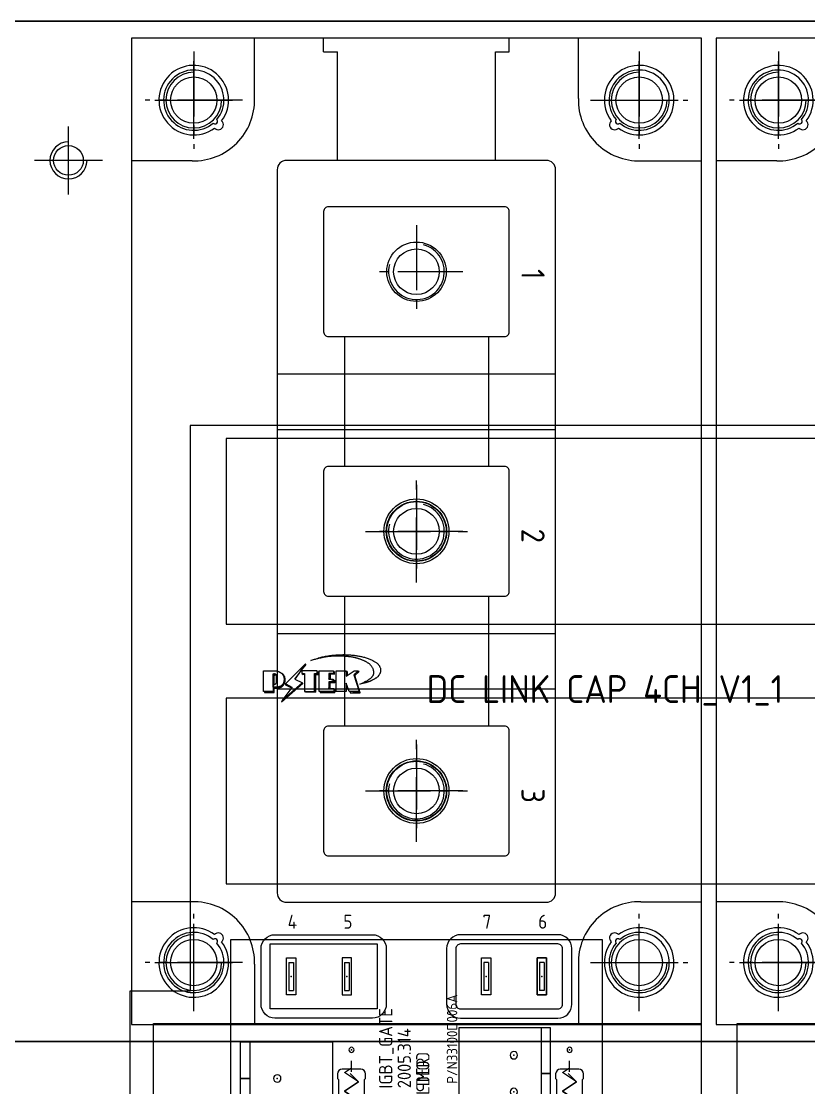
# Model space of a CAD drawing. Header units: millimetres. Extents: x 24815 to 36799, y -9299 to 5469.
# Drawn here: x 34539.5 to 34624.4, y 234.3 to 349.3 of the extents above; entities that cross this region are included whole.
import ezdxf

# ---------------------------------------------------------------- set-up
doc = ezdxf.new("R2010")
doc.units = ezdxf.units.MM
doc.linetypes.add('CENTER', pattern=[50.8, 31.75, -6.35, 6.35, -6.35])
doc.linetypes.add('CENTER1', pattern=[10, 7, -1, 1, -1])
for name, color, linetype in [('BOARD_OUTLINE', 7, 'Continuous'), ('CENTER', 1, 'CENTER'), ('DRILL', 1, 'Continuous'), ('OBS_DRILL', 1, 'Continuous'), ('OBS_SSBOT', 5, 'Continuous'), ('OBS_SSTOP', 4, 'Continuous'), ('SSBOT', 5, 'Continuous'), ('SSTOP', 4, 'Continuous'), ('THIN', 3, 'Continuous')]:
    doc.layers.add(name, color=color, linetype=linetype)
doc.layers.add('case', color=3, linetype='Continuous', lineweight=30)
doc.styles.get("Standard").update_dxf_attribs({"font": 'ISOCP.SHX', "bigfont": 'WHGTXT.SHX'})

# ---------------------------------------------------------------- blocks, each defined once
blk = doc.blocks.new('A$C5A2C6DAD')
at = {"color": 1}
for p, q in [((8, 8.5), (-205, 8.5)), ((8, -101.5), (-205, -101.5))]:
    blk.add_line(p, q, dxfattribs=at)
for p, q in [((-125, -4.19), (-125, 4.19)), ((-77, -4.19), (-77, 4.19)), ((-62, -4.19), (-62, 4.19)), ((-129.19, 0), (-120.81, 0)), ((-81.19, 0), (-72.81, 0)), ((-66.19, 0), (-57.81, 0)), ((-125, -97.19), (-125, -88.81)), ((-77, -97.19), (-77, -88.81)), ((-62, -97.19), (-62, -88.81)), ((-129.19, -93), (-120.81, -93)), ((-81.19, -93), (-72.81, -93)), ((-66.19, -93), (-57.81, -93))]:
    blk.add_line(p, q)
at = {"color": 3}
for centre, radius in [((-125, 0), 2.5), ((-77, 0), 2.5), ((-62, 0), 2.5), ((-138.5, -6.5), 1.6), ((-125, -93), 2.5), ((-77, -93), 2.5), ((-62, -93), 2.5)]:
    blk.add_circle(centre, radius, dxfattribs=at)
for centre, radius in [((-125, 0), 3), ((-77, 0), 3), ((-62, 0), 3), ((-138.5, -6.5), 2), ((-125, -93), 3), ((-77, -93), 3), ((-62, -93), 3)]:
    blk.add_arc(centre, radius, 90, 0)
at = {"layer": 'CENTER', "linetype": 'CENTER', "ltscale": 3}
for p, q in [((-138.5, -10.16), (-138.5, -2.84)), ((-134.84, -6.5), (-142.16, -6.5))]:
    blk.add_line(p, q, dxfattribs=at)
blk = doc.blocks.new('A$C43293707')
at = {"linetype": 'CENTER1'}
for p, q in [((0, -5.5), (0, 5.5)), ((-5.5, 0), (5.5, 0))]:
    blk.add_line(p, q, dxfattribs=at)
at = {"color": 1}
blk.add_lwpolyline([(-20.5, -10), (209.5, -10), (209.5, 10), (-20.5, 10)], close=True, dxfattribs=at)
blk.add_circle((0, 0), 3.5, dxfattribs=at)
blk = doc.blocks.new('A$C2C020FFB')
for p in [(0, 0), (6, 0), (21, 0), (27, 0), (6.5, -7.92), (30, -7.92), (24, -8.5), (-1.5, -11), (24, -12.46), (-1.5, -14.81), (24, -16.42), (6.5, -18.08), (30, -18.08), (-4.62, -22), (10.62, -22), (16.4, -22), (31.64, -22)]:
    blk.add_point(p)
at = {"layer": 'BOARD_OUTLINE'}
for p, q in [((-6.5, -24), (-6.5, 4)), ((-6.5, 4), (33.5, 4)), ((33.5, 4), (33.5, -24)), ((-0.5, 2), (0.5, 2)), ((-0.5, -2), (-0.5, 2)), ((0.5, 2), (0.5, -2)), ((5.5, 2), (5.5, -2)), ((6.5, 2), (5.5, 2)), ((6.5, -2), (6.5, 2)), ((20.5, 2), (21.5, 2)), ((20.5, -2), (20.5, 2)), ((21.5, 2), (21.5, -2)), ((26.5, 2), (26.5, -2)), ((27.5, 2), (26.5, 2)), ((27.5, -2), (27.5, 2)), ((0.5, -2), (-0.5, -2)), ((5.5, -2), (6.5, -2)), ((21.5, -2), (20.5, -2)), ((26.5, -2), (27.5, -2)), ((0, -24), (-6.5, -24)), ((33.5, -24), (0, -24))]:
    blk.add_line(p, q, dxfattribs=at)
at = {"layer": 'DRILL'}
for centre, radius, start, end in [((6.5, -7.92), 0.275, 90, 270), ((6.5, -7.92), 0.275, 270, 90), ((30, -7.92), 0.275, 90, 270), ((30, -7.92), 0.275, 270, 90), ((24, -8.5), 0.4, 90, 270), ((24, -8.5), 0.4, 270, 90), ((-1.5, -11), 0.4, 90, 270), ((-1.5, -11), 0.4, 270, 90), ((24, -12.46), 0.4, 90, 270), ((24, -12.46), 0.4, 270, 90), ((-1.5, -14.81), 0.4, 90, 270), ((-1.5, -14.81), 0.4, 270, 90), ((24, -16.42), 0.4, 90, 270), ((24, -16.42), 0.4, 270, 90), ((6.5, -18.08), 0.275, 90, 270), ((6.5, -18.08), 0.275, 270, 90), ((30, -18.08), 0.275, 90, 270), ((30, -18.08), 0.275, 270, 90), ((-4.62, -22), 0.325, 0, 180), ((10.62, -22), 0.325, 0, 180), ((16.4, -22), 0.325, 0, 180), ((31.64, -22), 0.325, 0, 180), ((-4.62, -22), 0.325, 180, 0), ((10.62, -22), 0.325, 180, 0), ((16.4, -22), 0.325, 180, 0), ((31.64, -22), 0.325, 180, 0)]:
    blk.add_arc(centre, radius, start, end, dxfattribs=at)
at = {"layer": 'OBS_DRILL'}
for p, q in [((-0.5, 2), (0.5, 2)), ((-0.5, -2), (-0.5, 2)), ((0.5, 2), (0.5, -2)), ((5.5, 2), (5.5, -2)), ((6.5, 2), (5.5, 2)), ((6.5, -2), (6.5, 2)), ((20.5, 2), (21.5, 2)), ((20.5, -2), (20.5, 2)), ((21.5, 2), (21.5, -2)), ((26.5, 2), (27.5, 2)), ((26.5, -2), (26.5, 2)), ((27.5, 2), (27.5, -2)), ((0.5, -2), (-0.5, -2)), ((5.5, -2), (6.5, -2)), ((21.5, -2), (20.5, -2)), ((27.5, -2), (26.5, -2))]:
    blk.add_line(p, q, dxfattribs=at)
at = {"layer": 'OBS_SSBOT'}
for p, q in [((27.96, -5.53), (18.05, -5.53)), ((18.05, -5.53), (18.05, -19.4)), ((26.97, -19.4), (26.97, -5.53)), ((27.96, -19.4), (27.96, -5.53)), ((-5.46, -18.92), (-5.46, -7.04)), ((-5.46, -7.04), (4.44, -7.04)), ((-4.47, -7.04), (-4.47, -18.92)), ((4.44, -7.04), (4.44, -18.92)), ((6.5, -9.85), (6.5, -9.09)), ((30, -9.85), (30, -9.09)), ((7.5, -10), (5.5, -10)), ((5.74, -10.36), (6.5, -9.85)), ((31, -10), (29, -10)), ((29.24, -10.36), (30, -9.85)), ((-5.46, -11), (-4.47, -11)), ((5, -10.5), (5, -11)), ((5, -11), (5.1, -11.1)), ((5.1, -11.1), (5.1, -14.8)), ((7.26, -11.37), (5.74, -10.36)), ((5.74, -12.39), (7.26, -11.37)), ((7.9, -11.1), (8, -11)), ((7.9, -14.9), (7.9, -11.1)), ((8, -11), (8, -10.5)), ((27.96, -10.48), (26.97, -10.48)), ((28.5, -10.5), (28.5, -11)), ((28.5, -11), (28.6, -11.1)), ((28.6, -11.1), (28.6, -14.8)), ((30.76, -11.37), (29.24, -10.36)), ((29.24, -12.39), (30.76, -11.37)), ((31.4, -11.1), (31.5, -11)), ((31.4, -14.9), (31.4, -11.1)), ((31.5, -11), (31.5, -10.5)), ((7.26, -13.41), (5.74, -12.39)), ((30.76, -13.41), (29.24, -12.39)), ((5.74, -14.42), (7.26, -13.41)), ((29.24, -14.42), (30.76, -13.41)), ((5.1, -14.9), (5, -15)), ((5.1, -14.8), (5.1, -14.9)), ((7.26, -15.44), (5.74, -14.42)), ((8, -15), (7.9, -14.9)), ((27.96, -14.44), (26.97, -14.44)), ((28.6, -14.9), (28.5, -15)), ((28.6, -14.8), (28.6, -14.9)), ((30.76, -15.44), (29.24, -14.42)), ((31.5, -15), (31.4, -14.9)), ((-5.46, -14.96), (-4.47, -14.96)), ((5, -15), (5, -15.5)), ((5.5, -16), (7.5, -16)), ((6.5, -15.95), (7.26, -15.44)), ((6.5, -16.71), (6.5, -15.95)), ((8, -15.5), (8, -15)), ((28.5, -15), (28.5, -15.5)), ((29, -16), (31, -16)), ((30, -15.95), (30.76, -15.44)), ((30, -16.71), (30, -15.95)), ((31.5, -15.5), (31.5, -15)), ((4.44, -18.92), (-5.46, -18.92)), ((18.05, -19.4), (27.96, -19.4)), ((-1.5, -23.5), (-1.5, -20.5)), ((-0.9, -19.9), (0.5, -19.9)), ((0.5, -19.9), (0.8, -20.2)), ((0.8, -20.2), (5.2, -20.2)), ((5.2, -20.2), (5.5, -19.9)), ((5.5, -19.9), (6.9, -19.9)), ((7.5, -20.5), (7.5, -23.5)), ((19.52, -23.5), (19.52, -20.5)), ((20.12, -19.9), (21.52, -19.9)), ((21.52, -19.9), (21.82, -20.2)), ((21.82, -20.2), (26.21, -20.2)), ((26.21, -20.2), (26.51, -19.9)), ((26.51, -19.9), (27.91, -19.9)), ((28.51, -20.5), (28.51, -23.5)), ((1.48, -21.24), (0.46, -22.76)), ((2.49, -22.76), (1.48, -21.24)), ((3.51, -21.24), (2.49, -22.76)), ((4.52, -22.76), (3.51, -21.24)), ((5.54, -21.24), (4.52, -22.76)), ((6.05, -22), (5.54, -21.24)), ((22.49, -21.24), (21.48, -22.76)), ((23.51, -22.76), (22.49, -21.24)), ((24.52, -21.24), (23.51, -22.76)), ((25.54, -22.76), (24.52, -21.24)), ((26.56, -21.24), (25.54, -22.76)), ((27.06, -22), (26.56, -21.24)), ((-0.05, -22), (-3.35, -22)), ((0.46, -22.76), (-0.05, -22)), ((9.35, -22), (6.05, -22)), ((20.97, -22), (17.67, -22)), ((21.48, -22.76), (20.97, -22)), ((30.37, -22), (27.06, -22)), ((0.5, -24.1), (-0.9, -24.1)), ((0.8, -23.8), (0.5, -24.1)), ((5.2, -23.8), (0.8, -23.8)), ((5.5, -24.1), (5.2, -23.8)), ((6.9, -24.1), (5.5, -24.1)), ((21.52, -24.1), (20.12, -24.1)), ((21.82, -23.8), (21.52, -24.1)), ((26.21, -23.8), (21.82, -23.8)), ((26.51, -24.1), (26.21, -23.8)), ((27.91, -24.1), (26.51, -24.1))]:
    blk.add_line(p, q, dxfattribs=at)
for centre, radius, start, end in [((5.5, -10.5), 0.5, 90, 180), ((7.5, -10.5), 0.5, 0, 90), ((29, -10.5), 0.5, 90, 180), ((31, -10.5), 0.5, 0, 90), ((5.5, -15.5), 0.5, 180, 270), ((7.5, -15.5), 0.5, 270, 0), ((29, -15.5), 0.5, 180, 270), ((31, -15.5), 0.5, 270, 0), ((-0.85, -20.55), 0.651, 94.3987, 175.6013), ((6.85, -20.55), 0.651, 4.3987, 85.6013), ((20.17, -20.55), 0.651, 94.3987, 175.6013), ((27.86, -20.55), 0.651, 4.3987, 85.6013), ((-0.8, -23.4), 0.706, 188.1301, 261.8699), ((6.85, -23.45), 0.651, 274.3987, 355.6013), ((20.22, -23.4), 0.706, 188.1301, 261.8699), ((27.86, -23.45), 0.651, 274.3987, 355.6013)]:
    blk.add_arc(centre, radius, start, end, dxfattribs=at)
at = {"layer": 'OBS_SSTOP'}
for p, q in [((27.96, -5.53), (18.05, -5.53)), ((18.05, -5.53), (18.05, -19.4)), ((26.97, -19.4), (26.97, -5.53)), ((27.96, -19.4), (27.96, -5.53)), ((-5.46, -18.92), (-5.46, -7.04)), ((-5.46, -7.04), (4.44, -7.04)), ((-4.47, -7.04), (-4.47, -18.92)), ((4.44, -7.04), (4.44, -18.92)), ((6.5, -10.3), (6.5, -9.5)), ((30, -10.3), (30, -9.5)), ((-4.47, -11), (-5.46, -11)), ((7.26, -11.37), (5.74, -12.39)), ((6.36, -10.48), (7.26, -11.37)), ((26.97, -10.48), (27.96, -10.48)), ((30.76, -11.37), (29.24, -12.39)), ((29.86, -10.48), (30.76, -11.37)), ((5.74, -12.39), (7.26, -13.41)), ((29.24, -12.39), (30.76, -13.41)), ((7.26, -13.41), (5.74, -14.42)), ((30.76, -13.41), (29.24, -14.42)), ((5.74, -14.42), (6.64, -15.32)), ((26.97, -14.44), (27.96, -14.44)), ((29.24, -14.42), (30.13, -15.32)), ((-4.47, -14.96), (-5.46, -14.96)), ((6.5, -16.5), (6.5, -15.7)), ((30, -16.5), (30, -15.7)), ((4.44, -18.92), (-5.46, -18.92)), ((18.05, -19.4), (27.96, -19.4)), ((0.46, -22.76), (1.48, -21.24)), ((1.48, -21.24), (2.49, -22.76)), ((2.49, -22.76), (3.51, -21.24)), ((3.51, -21.24), (4.52, -22.76)), ((4.52, -22.76), (5.54, -21.24)), ((5.54, -21.24), (6.05, -22)), ((21.48, -22.76), (22.49, -21.24)), ((22.49, -21.24), (23.51, -22.76)), ((23.51, -22.76), (24.52, -21.24)), ((24.52, -21.24), (25.54, -22.76)), ((25.54, -22.76), (26.56, -21.24)), ((26.56, -21.24), (27.06, -22)), ((-3.35, -22), (-0.05, -22)), ((-2.79, -22), (-2.5, -22)), ((-0.05, -22), (0.46, -22.76)), ((6.05, -22), (9.35, -22)), ((8.49, -22), (8.79, -22)), ((17.67, -22), (20.97, -22)), ((18.22, -22), (18.52, -22)), ((20.97, -22), (21.48, -22.76)), ((27.06, -22), (30.37, -22)), ((29.51, -22), (29.81, -22))]:
    blk.add_line(p, q, dxfattribs=at)
at = {"layer": 'SSBOT', "text_generation_flag": 2}
blk.add_text('COMP', height=1.429, rotation=90, dxfattribs=at).set_placement((14.9, -8.14))
at = {"layer": 'SSTOP'}
for s, height, p in [('P/N33100D006A', 1.1251, (17.9, -11.58)), ('IGBT_GATE', 1.429, (10.9, -12.08)), ('SUB 2005.314', 1.4287, (12.9, -16.08)), ('SOLDER', 1.429, (14.9, -14.89)), ('PSTEK', 1.429, (10.9, -19.57))]:
    blk.add_text(s, height=height, rotation=90, dxfattribs=at).set_placement(p)
blk = doc.blocks.new('A$C63E07C00')
for p, q in [((-93.15, 54.88), (-93.15, 61.4)), ((-13.25, 54.88), (-13.25, 61.4)), ((-99.88, 48.15), (-106.4, 48.15)), ((-6.52, 48.15), (0, 48.15)), ((-70.2, 15.7), (-70.2, 45.7)), ((-64.2, 15.7), (-64.2, 45.7)), ((-42.2, 15.7), (-42.2, 45.7)), ((-36.2, 15.7), (-36.2, 45.7)), ((-6.7, 44.45), (-3.7, 44.45)), ((-6.7, 44.45), (-6.7, 43.95)), ((-6.7, 43.95), (-3.7, 43.95)), ((-3.7, 44.45), (-3.7, 43.95)), ((-104.9, 40.7), (-106.4, 40.7)), ((-104.9, 39.2), (-104.9, 40.7)), ((-93.2, 39.2), (-104.9, 39.2)), ((-74.2, 38.45), (-60.2, 38.45)), ((-46.2, 38.45), (-32.2, 38.45)), ((-6.7, 38.45), (-3.7, 38.45)), ((-6.7, 38.45), (-6.7, 37.95)), ((-6.7, 37.95), (-3.7, 37.95)), ((-3.7, 38.45), (-3.7, 37.95)), ((-6.7, 23.45), (-3.7, 23.45)), ((-6.7, 22.95), (-6.7, 23.45)), ((-3.7, 22.95), (-3.7, 23.45)), ((-93.2, 22.2), (-104.9, 22.2)), ((-104.9, 20.7), (-104.9, 22.2)), ((-74.2, 22.95), (-60.2, 22.95)), ((-46.2, 22.95), (-32.2, 22.95)), ((-6.7, 22.95), (-3.7, 22.95)), ((-104.9, 20.7), (-106.4, 20.7)), ((-6.7, 17.45), (-3.7, 17.45)), ((-6.7, 16.95), (-6.7, 17.45)), ((-3.7, 16.95), (-3.7, 17.45)), ((-6.7, 16.95), (-3.7, 16.95)), ((-99.88, 13.25), (-106.4, 13.25)), ((-6.52, 13.25), (0, 13.25)), ((-93.15, 6.52), (-93.15, 0)), ((-13.25, 6.52), (-13.25, 0))]:
    blk.add_line(p, q)
at = {"color": 1, "linetype": 'CENTER1'}
for p, q in [((-99.7, 49.45), (-99.7, 59.95)), ((-6.7, 49.45), (-6.7, 59.95)), ((-104.95, 54.7), (-94.45, 54.7)), ((-1.45, 54.7), (-11.95, 54.7)), ((-81.2, 35.7), (-81.2, 25.7)), ((-53.2, 35.7), (-53.2, 25.7)), ((-25.2, 35.7), (-25.2, 25.7)), ((-86.2, 30.7), (-76.2, 30.7)), ((-58.2, 30.7), (-48.2, 30.7)), ((-30.2, 30.7), (-20.2, 30.7)), ((-99.7, 11.95), (-99.7, 1.45)), ((-6.7, 11.95), (-6.7, 1.45)), ((-104.95, 6.7), (-94.45, 6.7)), ((-1.45, 6.7), (-11.95, 6.7))]:
    blk.add_line(p, q, dxfattribs=at)
for points in [[(0, 61.4), (-106.4, 61.4), (-106.4, 0), (0, 0)], [(-1.7, 14.95), (-8.7, 14.95), (-8.7, 26.45), (-1.7, 26.45)]]:
    blk.add_lwpolyline(points, close=True)
for points in [[(-2.2, 47.45), (-8.2, 47.45, 0.414214), (-9.7, 45.95), (-9.7, 35.45, 0.414214), (-8.2, 33.95), (-2.2, 33.95, 0.414214), (-0.7, 35.45), (-0.7, 45.95, 0.414214)], [(-2.2, 46.45), (-8.2, 46.45, 0.414214), (-8.7, 45.95), (-8.7, 35.45, 0.414214), (-8.2, 34.95), (-2.2, 34.95, 0.414214), (-1.7, 35.45), (-1.7, 45.95, 0.414214)], [(-14.2, 45.7), (-92.2, 45.7, 0.414214), (-93.2, 44.7), (-93.2, 16.7, 0.414214), (-92.2, 15.7), (-14.2, 15.7, 0.414214), (-13.2, 16.7), (-13.2, 44.7, 0.414214)], [(-87.7, 20.7), (-74.7, 20.7, 0.414214), (-74.2, 21.2), (-74.2, 40.2, 0.414214), (-74.7, 40.7), (-87.7, 40.7, 0.414214), (-88.2, 40.2), (-88.2, 21.2, 0.414214)], [(-59.7, 20.7), (-46.7, 20.7, 0.414214), (-46.2, 21.2), (-46.2, 40.2, 0.414214), (-46.7, 40.7), (-59.7, 40.7, 0.414214), (-60.2, 40.2), (-60.2, 21.2, 0.414214)], [(-31.7, 20.7), (-18.7, 20.7, 0.414214), (-18.2, 21.2), (-18.2, 40.2, 0.414214), (-18.7, 40.7), (-31.7, 40.7, 0.414214), (-32.2, 40.2), (-32.2, 21.2, 0.414214)], [(-2.2, 13.95), (-8.2, 13.95, -0.414214), (-9.7, 15.45), (-9.7, 25.95, -0.414214), (-8.2, 27.45), (-2.2, 27.45, -0.414214), (-0.7, 25.95), (-0.7, 15.45, -0.414214)]]:
    blk.add_lwpolyline(points, format="xyb", close=True)
for centre, radius in [((-81.2, 30.7), 3.2), ((-53.2, 30.7), 3.2), ((-25.2, 30.7), 3.2), ((-81.2, 30.7), 2.46), ((-53.2, 30.7), 2.46), ((-25.2, 30.7), 2.46)]:
    blk.add_circle(centre, radius)
for centre, radius, start, end in [((-99.7, 54.7), 3.75, 323.3287, 306.6713), ((-99.7, 54.7), 3.25, 319.7427, 310.2573), ((-6.7, 54.7), 3.75, 233.3287, 216.6713), ((-6.7, 54.7), 3.25, 229.7427, 220.2573), ((-99.7, 54.7), 6.55, 268.4273, 1.5727), ((-6.7, 54.7), 6.55, 178.4273, 271.5727), ((-97.4, 52.4), 0.269, 222.6286, 47.3714), ((-97.05, 52.05), 0.545, 220.8357, 49.1643), ((-9.35, 52.05), 0.545, 130.8357, 319.1643), ((-9, 52.4), 0.269, 132.6286, 317.3714), ((-99.7, 6.7), 6.55, 358.4273, 91.5727), ((-6.7, 6.7), 6.55, 88.4273, 181.5727), ((-99.7, 6.7), 3.75, 53.3287, 36.6713), ((-6.7, 6.7), 3.75, 143.3287, 126.6713), ((-99.7, 6.7), 3.25, 49.7427, 40.2573), ((-97.4, 9), 0.269, 312.6286, 137.3714), ((-97.05, 9.35), 0.545, 310.8357, 139.1643), ((-6.7, 6.7), 3.25, 139.7427, 130.2573), ((-9.35, 9.35), 0.545, 40.8357, 229.1643), ((-9, 9), 0.269, 42.6286, 227.3714)]:
    blk.add_arc(centre, radius, start, end)
at = {"layer": 'THIN'}
for centre in [(-81.2, 30.7), (-53.2, 30.7), (-25.2, 30.7)]:
    blk.add_arc(centre, 3, 255, 165, dxfattribs=at)
at = {"color": 3, "char_height": 2.5, "width": 2.6884, "attachment_point": 1}
for s, insert in [('{\\C2;1}', (-81.49, 44.51)), ('{\\C2;2}', (-53.49, 44.51)), ('{\\C2;3}', (-25.49, 44.51))]:
    blk.add_mtext(s, dxfattribs=dict(at, insert=insert))
at = {"color": 3, "char_height": 1.5, "width": 2.6884, "attachment_point": 1, "rotation": 90}
for s, insert in [('{\\C2;6}', (-11.85, 43.82)), ('{\\C2;7}', (-11.85, 37.82)), ('{\\C2;5}', (-11.85, 22.82)), ('{\\C2;4}', (-11.85, 16.82))]:
    blk.add_mtext(s, dxfattribs=dict(at, insert=insert))
blk = doc.blocks.new('A$C0A587926')
at = {"layer": 'BOARD_OUTLINE'}
for p, q in [((26.47, 11.4), (-213.48, 11.4)), ((-213.48, 11.4), (-213.48, -49.59)), ((-213.48, -49.59), (-219.98, -49.59)), ((-219.98, -49.59), (-219.98, -242.58))]:
    blk.add_line(p, q, dxfattribs=at)
for centre in [(-189.1, 0), (-189.1, -28)]:
    blk.add_circle(centre, 3.25, dxfattribs=at)
at = {"layer": 'OBS_SSTOP'}
for p, q in [((-200.1, -13.8), (-199.94, -13.75)), ((-199.82, -13.76), (-200, -13.81)), ((-199.94, -13.75), (-199.78, -13.7)), ((-199.67, -13.72), (-199.82, -13.76)), ((-199.78, -13.7), (-199.64, -13.65)), ((-199.55, -13.69), (-199.67, -13.72)), ((-199.64, -13.65), (-199.51, -13.61)), ((-199.45, -13.67), (-199.55, -13.69)), ((-199.51, -13.61), (-199.38, -13.58)), ((-199.36, -13.65), (-199.45, -13.67)), ((-199.38, -13.58), (-199.25, -13.55)), ((-199.29, -13.63), (-199.36, -13.65)), ((-199.22, -13.61), (-199.29, -13.63)), ((-199.25, -13.55), (-199.13, -13.52)), ((-199.14, -13.6), (-199.22, -13.61)), ((-199.08, -13.58), (-199.14, -13.6)), ((-199.13, -13.52), (-199.01, -13.5)), ((-199.01, -13.57), (-199.08, -13.58)), ((-199.01, -13.5), (-198.9, -13.47)), ((-198.95, -13.56), (-199.01, -13.57)), ((-198.89, -13.55), (-198.95, -13.56)), ((-198.9, -13.47), (-198.78, -13.45)), ((-198.83, -13.54), (-198.89, -13.55)), ((-198.77, -13.53), (-198.83, -13.54)), ((-198.78, -13.45), (-198.66, -13.43)), ((-198.72, -13.52), (-198.77, -13.53)), ((-198.67, -13.51), (-198.72, -13.52)), ((-198.62, -13.51), (-198.67, -13.51)), ((-198.66, -13.43), (-198.54, -13.41)), ((-198.57, -13.5), (-198.62, -13.51)), ((-198.52, -13.49), (-198.57, -13.5)), ((-198.54, -13.41), (-198.42, -13.4)), ((-198.47, -13.49), (-198.52, -13.49)), ((-198.42, -13.48), (-198.47, -13.49)), ((-198.42, -13.4), (-198.3, -13.38)), ((-198.38, -13.48), (-198.42, -13.48)), ((-198.33, -13.48), (-198.38, -13.48)), ((-198.28, -13.47), (-198.33, -13.48)), ((-198.3, -13.38), (-198.17, -13.37)), ((-198.23, -13.47), (-198.28, -13.47)), ((-198.19, -13.47), (-198.23, -13.47)), ((-198.14, -13.47), (-198.19, -13.47)), ((-198.17, -13.37), (-198.05, -13.35)), ((-198.09, -13.46), (-198.14, -13.47)), ((-198.04, -13.46), (-198.09, -13.46)), ((-198.05, -13.35), (-197.92, -13.34)), ((-197.99, -13.46), (-198.04, -13.46)), ((-197.94, -13.46), (-197.99, -13.46)), ((-197.9, -13.46), (-197.94, -13.46)), ((-197.92, -13.34), (-197.79, -13.33)), ((-197.85, -13.46), (-197.9, -13.46)), ((-197.8, -13.45), (-197.85, -13.46)), ((-197.75, -13.45), (-197.8, -13.45)), ((-197.79, -13.33), (-197.66, -13.32)), ((-197.7, -13.45), (-197.75, -13.45)), ((-197.64, -13.45), (-197.7, -13.45)), ((-197.66, -13.32), (-197.54, -13.31)), ((-197.59, -13.45), (-197.64, -13.45)), ((-197.53, -13.45), (-197.59, -13.45)), ((-197.54, -13.31), (-197.41, -13.3)), ((-197.48, -13.45), (-197.53, -13.45)), ((-197.42, -13.46), (-197.48, -13.45)), ((-197.3, -13.46), (-197.42, -13.46)), ((-197.41, -13.3), (-197.29, -13.3)), ((-197.24, -13.46), (-197.3, -13.46)), ((-197.29, -13.3), (-197.17, -13.3)), ((-197.12, -13.47), (-197.24, -13.46)), ((-197.17, -13.3), (-197.05, -13.29)), ((-197.06, -13.47), (-197.12, -13.47)), ((-197, -13.47), (-197.06, -13.47)), ((-197.05, -13.29), (-196.94, -13.29)), ((-196.95, -13.47), (-197, -13.47)), ((-196.89, -13.47), (-196.95, -13.47)), ((-196.94, -13.29), (-196.83, -13.29)), ((-196.83, -13.48), (-196.89, -13.47)), ((-196.83, -13.29), (-196.72, -13.3)), ((-196.78, -13.48), (-196.83, -13.48)), ((-196.72, -13.48), (-196.78, -13.48)), ((-196.72, -13.3), (-196.61, -13.3)), ((-196.66, -13.48), (-196.72, -13.48)), ((-196.6, -13.49), (-196.66, -13.48)), ((-196.61, -13.3), (-196.51, -13.31)), ((-196.55, -13.5), (-196.6, -13.49)), ((-196.49, -13.5), (-196.55, -13.5)), ((-196.51, -13.31), (-196.4, -13.31)), ((-196.43, -13.51), (-196.49, -13.5)), ((-196.37, -13.52), (-196.43, -13.51)), ((-196.4, -13.31), (-196.3, -13.32)), ((-196.31, -13.53), (-196.37, -13.52)), ((-196.25, -13.53), (-196.31, -13.53)), ((-196.3, -13.32), (-196.2, -13.33)), ((-196.19, -13.54), (-196.25, -13.53)), ((-196.2, -13.33), (-196.1, -13.34)), ((-196.13, -13.55), (-196.19, -13.54)), ((-196.06, -13.56), (-196.13, -13.55)), ((-196.1, -13.34), (-196, -13.35)), ((-196, -13.57), (-196.06, -13.56)), ((-196, -13.35), (-195.9, -13.36)), ((-195.93, -13.58), (-196, -13.57)), ((-195.87, -13.59), (-195.93, -13.58)), ((-195.9, -13.36), (-195.81, -13.37)), ((-195.81, -13.6), (-195.87, -13.59)), ((-195.81, -13.37), (-195.71, -13.38)), ((-195.75, -13.62), (-195.81, -13.6)), ((-195.69, -13.63), (-195.75, -13.62)), ((-195.71, -13.38), (-195.61, -13.4)), ((-195.64, -13.64), (-195.69, -13.63)), ((-195.59, -13.66), (-195.64, -13.64)), ((-195.61, -13.4), (-195.51, -13.41)), ((-195.53, -13.67), (-195.59, -13.66)), ((-195.48, -13.69), (-195.53, -13.67)), ((-195.51, -13.41), (-195.41, -13.43)), ((-195.43, -13.7), (-195.48, -13.69)), ((-195.38, -13.72), (-195.43, -13.7)), ((-195.41, -13.43), (-195.31, -13.45)), ((-195.33, -13.74), (-195.38, -13.72)), ((-195.28, -13.76), (-195.33, -13.74)), ((-195.31, -13.45), (-195.21, -13.47)), ((-195.22, -13.78), (-195.28, -13.76)), ((-195.16, -13.8), (-195.22, -13.78)), ((-195.21, -13.47), (-195.11, -13.49)), ((-195.11, -13.49), (-195.01, -13.51)), ((-195.01, -13.51), (-194.91, -13.53)), ((-194.91, -13.53), (-194.81, -13.56)), ((-194.81, -13.56), (-194.71, -13.58)), ((-194.71, -13.58), (-194.61, -13.61)), ((-194.61, -13.61), (-194.51, -13.64)), ((-194.51, -13.64), (-194.42, -13.67)), ((-194.42, -13.67), (-194.32, -13.71)), ((-194.32, -13.71), (-194.23, -13.74)), ((-194.23, -13.74), (-194.14, -13.78)), ((-194.14, -13.78), (-194.04, -13.82)), ((-203.22, -16.45), (-201.05, -14.28)), ((-201.05, -14.28), (-202.2, -15.96)), ((-202.2, -15.96), (-201.01, -14.35)), ((-201.01, -14.35), (-201.52, -14.97)), ((-201.01, -14.35), (-201.05, -14.28)), ((-200.48, -13.94), (-200.29, -13.87)), ((-200.22, -13.87), (-200.48, -13.94)), ((-200.29, -13.87), (-200.1, -13.8)), ((-200, -13.81), (-200.22, -13.87)), ((-195.1, -13.82), (-195.16, -13.8)), ((-195.04, -13.85), (-195.1, -13.82)), ((-194.97, -13.87), (-195.04, -13.85)), ((-194.91, -13.89), (-194.97, -13.87)), ((-194.85, -13.92), (-194.91, -13.89)), ((-194.79, -13.94), (-194.85, -13.92)), ((-194.73, -13.97), (-194.79, -13.94)), ((-194.67, -14), (-194.73, -13.97)), ((-194.62, -14.02), (-194.67, -14)), ((-194.56, -14.05), (-194.62, -14.02)), ((-194.51, -14.08), (-194.56, -14.05)), ((-194.46, -14.11), (-194.51, -14.08)), ((-194.41, -14.14), (-194.46, -14.11)), ((-194.36, -14.17), (-194.41, -14.14)), ((-194.31, -14.2), (-194.36, -14.17)), ((-194.27, -14.23), (-194.31, -14.2)), ((-194.22, -14.26), (-194.27, -14.23)), ((-194.17, -14.3), (-194.22, -14.26)), ((-194.13, -14.34), (-194.17, -14.3)), ((-194.09, -14.37), (-194.13, -14.34)), ((-194.05, -14.42), (-194.09, -14.37)), ((-194.01, -14.46), (-194.05, -14.42)), ((-194.04, -13.82), (-193.96, -13.86)), ((-193.97, -14.5), (-194.01, -14.46)), ((-193.93, -14.55), (-193.97, -14.5)), ((-193.96, -13.86), (-193.87, -13.9)), ((-193.9, -14.6), (-193.93, -14.55)), ((-193.87, -14.65), (-193.9, -14.6)), ((-193.87, -13.9), (-193.79, -13.94)), ((-193.84, -14.71), (-193.87, -14.65)), ((-193.81, -14.76), (-193.84, -14.71)), ((-193.78, -14.82), (-193.81, -14.76)), ((-193.79, -13.94), (-193.71, -13.99)), ((-193.76, -14.87), (-193.78, -14.82)), ((-193.74, -14.93), (-193.76, -14.87)), ((-193.73, -14.98), (-193.74, -14.93)), ((-193.71, -13.99), (-193.64, -14.03)), ((-193.64, -14.03), (-193.57, -14.07)), ((-193.57, -14.07), (-193.5, -14.11)), ((-193.5, -14.11), (-193.45, -14.15)), ((-193.45, -14.15), (-193.4, -14.19)), ((-193.4, -14.19), (-193.35, -14.23)), ((-193.35, -14.23), (-193.31, -14.27)), ((-193.31, -14.27), (-193.27, -14.3)), ((-193.27, -14.3), (-193.24, -14.34)), ((-193.24, -14.34), (-193.21, -14.37)), ((-193.21, -14.37), (-193.18, -14.41)), ((-193.18, -14.41), (-193.15, -14.45)), ((-193.15, -14.45), (-193.12, -14.48)), ((-193.12, -14.48), (-193.1, -14.52)), ((-193.1, -14.52), (-193.07, -14.57)), ((-193.07, -14.57), (-193.05, -14.61)), ((-193.05, -14.61), (-193.03, -14.65)), ((-193.03, -14.65), (-193.01, -14.69)), ((-193.01, -14.69), (-192.99, -14.74)), ((-192.99, -14.74), (-192.98, -14.79)), ((-192.98, -14.79), (-192.97, -14.83)), ((-192.97, -14.83), (-192.96, -14.88)), ((-192.96, -14.88), (-192.96, -14.93)), ((-192.96, -14.93), (-192.96, -14.98)), ((-205.6, -17.27), (-205.6, -15.03)), ((-205.6, -15.03), (-204.31, -15.03)), ((-204.54, -16.52), (-204.54, -15.35)), ((-204.54, -15.35), (-204.4, -15.35)), ((-204.43, -15.44), (-204.54, -15.35)), ((-204.54, -15.35), (-204.31, -15.4)), ((-204.43, -15.44), (-204.54, -16.52)), ((-204.31, -15.4), (-204.43, -15.44)), ((-204.34, -15.44), (-204.43, -15.44)), ((-204.43, -16.52), (-204.43, -15.44)), ((-204.31, -15.4), (-204.4, -15.35)), ((-204.34, -15.44), (-204.31, -15.4)), ((-204.34, -15.44), (-204.23, -15.47)), ((-204.34, -15.44), (-204.25, -15.49)), ((-204.31, -15.03), (-204.21, -15.05)), ((-204.23, -15.47), (-204.31, -15.4)), ((-204.23, -15.47), (-204.25, -15.49)), ((-204.25, -15.49), (-204.19, -15.59)), ((-204.19, -15.57), (-204.25, -15.49)), ((-204.19, -15.57), (-204.23, -15.47)), ((-204.21, -15.05), (-204.13, -15.07)), ((-204.19, -16.34), (-204.19, -15.57)), ((-204.13, -15.07), (-204.05, -15.09)), ((-204.05, -15.09), (-203.99, -15.11)), ((-203.99, -15.11), (-203.94, -15.13)), ((-203.94, -15.13), (-203.89, -15.15)), ((-203.89, -15.15), (-203.86, -15.17)), ((-203.86, -15.17), (-203.82, -15.19)), ((-203.82, -15.19), (-203.79, -15.21)), ((-203.79, -15.21), (-203.75, -15.23)), ((-203.75, -15.23), (-203.72, -15.25)), ((-203.72, -15.25), (-203.69, -15.27)), ((-203.69, -15.27), (-203.67, -15.29)), ((-203.67, -15.29), (-203.64, -15.31)), ((-203.64, -15.31), (-203.62, -15.33)), ((-203.61, -15.34), (-203.62, -15.33)), ((-203.62, -15.33), (-203.59, -15.36)), ((-203.62, -15.33), (-203.59, -15.36)), ((-203.59, -15.34), (-203.61, -15.34)), ((-203.59, -15.36), (-203.61, -15.34)), ((-203.59, -15.35), (-203.59, -15.34)), ((-203.59, -15.36), (-203.59, -15.34)), ((-203.58, -15.35), (-203.59, -15.35)), ((-203.59, -15.36), (-203.59, -15.35)), ((-203.58, -15.35), (-203.59, -15.36)), ((-203.59, -15.36), (-203.57, -15.38)), ((-203.57, -15.36), (-203.59, -15.36)), ((-203.57, -15.36), (-203.58, -15.35)), ((-203.57, -15.38), (-203.57, -15.36)), ((-203.56, -15.36), (-203.57, -15.36)), ((-203.56, -15.36), (-203.57, -15.38)), ((-203.55, -15.37), (-203.57, -15.38)), ((-203.57, -15.38), (-203.54, -15.37)), ((-203.53, -15.38), (-203.57, -15.38)), ((-203.57, -15.38), (-203.53, -15.38)), ((-203.57, -15.38), (-203.55, -15.41)), ((-203.55, -15.37), (-203.56, -15.36)), ((-203.54, -15.37), (-203.55, -15.37)), ((-203.53, -15.38), (-203.55, -15.41)), ((-203.55, -15.41), (-203.52, -15.39)), ((-203.51, -15.4), (-203.55, -15.41)), ((-203.55, -15.41), (-203.5, -15.4)), ((-203.55, -15.41), (-203.49, -15.41)), ((-203.55, -15.41), (-203.53, -15.44)), ((-203.53, -15.38), (-203.54, -15.37)), ((-203.53, -15.38), (-203.53, -15.38)), ((-203.52, -15.39), (-203.53, -15.38)), ((-203.53, -15.44), (-203.49, -15.41)), ((-203.53, -15.44), (-203.48, -15.42)), ((-203.53, -15.44), (-203.47, -15.43)), ((-203.53, -15.44), (-203.46, -15.44)), ((-203.53, -15.44), (-203.51, -15.46)), ((-203.45, -15.45), (-203.53, -15.44)), ((-203.51, -15.4), (-203.52, -15.39)), ((-203.5, -15.4), (-203.51, -15.4)), ((-203.45, -15.45), (-203.51, -15.46)), ((-203.51, -15.46), (-203.44, -15.46)), ((-203.51, -15.46), (-203.43, -15.47)), ((-203.51, -15.46), (-203.49, -15.49)), ((-203.49, -15.41), (-203.5, -15.4)), ((-203.48, -15.42), (-203.49, -15.41)), ((-203.43, -15.47), (-203.49, -15.49)), ((-203.49, -15.49), (-203.43, -15.48)), ((-203.49, -15.49), (-203.47, -15.52)), ((-203.49, -15.49), (-203.42, -15.49)), ((-203.49, -15.49), (-203.41, -15.5)), ((-203.47, -15.43), (-203.48, -15.42)), ((-203.46, -15.44), (-203.47, -15.43)), ((-203.41, -15.5), (-203.47, -15.52)), ((-203.47, -15.52), (-203.4, -15.51)), ((-203.47, -15.52), (-203.46, -15.55)), ((-203.47, -15.52), (-203.39, -15.53)), ((-203.45, -15.45), (-203.46, -15.44)), ((-203.46, -15.55), (-203.39, -15.53)), ((-203.46, -15.55), (-203.38, -15.54)), ((-203.46, -15.55), (-203.44, -15.58)), ((-203.37, -15.56), (-203.46, -15.55)), ((-203.44, -15.46), (-203.45, -15.45)), ((-203.43, -15.47), (-203.44, -15.46)), ((-203.44, -15.58), (-203.37, -15.56)), ((-203.36, -15.57), (-203.44, -15.58)), ((-203.44, -15.58), (-203.43, -15.6)), ((-203.35, -15.59), (-203.44, -15.58)), ((-203.43, -15.48), (-203.43, -15.47)), ((-203.42, -15.49), (-203.43, -15.48)), ((-203.35, -15.59), (-203.43, -15.6)), ((-203.43, -15.6), (-203.42, -15.63)), ((-203.43, -15.6), (-203.34, -15.61)), ((-203.41, -15.5), (-203.42, -15.49)), ((-203.42, -15.63), (-203.34, -15.61)), ((-203.42, -15.63), (-203.41, -15.66)), ((-203.42, -15.63), (-203.33, -15.63)), ((-203.32, -15.65), (-203.42, -15.63)), ((-203.4, -15.51), (-203.41, -15.5)), ((-203.41, -15.66), (-203.32, -15.65)), ((-203.41, -15.66), (-203.4, -15.68)), ((-203.31, -15.67), (-203.41, -15.66)), ((-203.39, -15.53), (-203.4, -15.51)), ((-203.31, -15.67), (-203.4, -15.68)), ((-203.4, -15.68), (-203.3, -15.69)), ((-203.4, -15.68), (-203.39, -15.71)), ((-203.38, -15.54), (-203.39, -15.53)), ((-203.3, -15.69), (-203.39, -15.71)), ((-203.39, -15.71), (-203.3, -15.71)), ((-203.39, -15.71), (-203.29, -15.73)), ((-203.39, -15.71), (-203.39, -15.74)), ((-203.29, -15.73), (-203.39, -15.74)), ((-203.39, -15.74), (-203.38, -15.77)), ((-203.28, -15.75), (-203.39, -15.74)), ((-203.37, -15.56), (-203.38, -15.54)), ((-203.38, -15.77), (-203.28, -15.75)), ((-203.38, -15.77), (-203.38, -15.8)), ((-203.28, -15.78), (-203.38, -15.77)), ((-203.28, -15.78), (-203.38, -15.8)), ((-203.38, -15.8), (-203.37, -15.83)), ((-203.27, -15.8), (-203.38, -15.8)), ((-203.38, -15.8), (-203.27, -15.82)), ((-203.37, -16.07), (-203.38, -16.11)), ((-203.38, -16.11), (-203.25, -16.09)), ((-203.36, -15.57), (-203.37, -15.56)), ((-203.27, -15.82), (-203.37, -15.83)), ((-203.37, -15.83), (-203.37, -15.86)), ((-203.26, -15.84), (-203.37, -15.83)), ((-203.26, -15.84), (-203.37, -15.86)), ((-203.37, -15.86), (-203.37, -15.9)), ((-203.37, -15.86), (-203.26, -15.86)), ((-203.37, -15.86), (-203.25, -15.88)), ((-203.37, -15.9), (-203.25, -15.88)), ((-203.37, -15.9), (-203.37, -15.93)), ((-203.25, -15.9), (-203.37, -15.9)), ((-203.25, -15.9), (-203.37, -15.93)), ((-203.25, -15.93), (-203.37, -15.93)), ((-203.37, -15.93), (-203.37, -15.97)), ((-203.25, -15.95), (-203.37, -15.93)), ((-203.37, -15.97), (-203.25, -15.95)), ((-203.37, -15.97), (-203.37, -16)), ((-203.37, -16), (-203.25, -15.97)), ((-203.25, -15.97), (-203.37, -15.97)), ((-203.37, -16), (-203.25, -15.99)), ((-203.37, -16), (-203.37, -16.04)), ((-203.25, -16.02), (-203.37, -16)), ((-203.25, -16.02), (-203.37, -16.04)), ((-203.37, -16.04), (-203.37, -16.07)), ((-203.37, -16.04), (-203.25, -16.04)), ((-203.37, -16.07), (-203.25, -16.04)), ((-203.25, -16.09), (-203.37, -16.07)), ((-203.25, -16.07), (-203.37, -16.07)), ((-203.35, -15.59), (-203.36, -15.57)), ((-203.34, -15.61), (-203.35, -15.59)), ((-203.33, -15.63), (-203.34, -15.61)), ((-203.32, -15.65), (-203.33, -15.63)), ((-203.31, -15.67), (-203.32, -15.65)), ((-203.3, -15.69), (-203.31, -15.67)), ((-203.3, -15.71), (-203.3, -15.69)), ((-203.29, -15.73), (-203.3, -15.71)), ((-203.28, -15.75), (-203.29, -15.73)), ((-203.28, -15.78), (-203.28, -15.75)), ((-203.27, -15.8), (-203.28, -15.78)), ((-203.27, -15.82), (-203.27, -15.8)), ((-203.26, -15.84), (-203.27, -15.82)), ((-203.26, -15.86), (-203.26, -15.84)), ((-203.25, -15.88), (-203.26, -15.86)), ((-203.25, -15.9), (-203.25, -15.88)), ((-203.25, -15.93), (-203.25, -15.9)), ((-203.25, -15.95), (-203.25, -15.93)), ((-203.25, -15.97), (-203.25, -15.95)), ((-203.25, -15.99), (-203.25, -15.97)), ((-203.25, -16.02), (-203.25, -15.99)), ((-203.25, -16.04), (-203.25, -16.02)), ((-203.25, -16.07), (-203.25, -16.04)), ((-203.25, -16.09), (-203.25, -16.07)), ((-203.25, -16.12), (-203.25, -16.09)), ((-201.52, -14.97), (-202.2, -15.96)), ((-202.2, -15.96), (-201.38, -16.33)), ((-201.47, -15.03), (-201.52, -14.97)), ((-201.38, -15.33), (-201.47, -15.03)), ((-201.47, -15.03), (-201.47, -15.33)), ((-199.8, -15.03), (-201.47, -15.03)), ((-201.47, -15.33), (-201.15, -15.33)), ((-201.38, -15.43), (-201.38, -15.33)), ((-201.26, -15.38), (-201.38, -15.33)), ((-201.38, -15.43), (-201.26, -15.38)), ((-201.15, -15.43), (-201.38, -15.43)), ((-201.26, -15.38), (-201.15, -15.33)), ((-201.15, -15.43), (-201.26, -15.38)), ((-201.15, -15.33), (-201.15, -17.26)), ((-200.09, -17.26), (-200.09, -15.33)), ((-200.09, -15.33), (-199.8, -15.33)), ((-200.09, -15.33), (-199.98, -15.43)), ((-200.09, -15.33), (-199.67, -15.43)), ((-199.98, -15.43), (-200.09, -17.26)), ((-199.98, -15.43), (-199.98, -17.35)), ((-199.98, -15.43), (-199.67, -15.43)), ((-199.8, -15.33), (-199.8, -15.03)), ((-199.8, -15.14), (-199.67, -15.14)), ((-199.8, -15.33), (-199.67, -15.14)), ((-199.67, -15.43), (-199.8, -15.33)), ((-199.57, -15.03), (-199.67, -15.14)), ((-199.67, -15.43), (-199.67, -15.14)), ((-199.57, -15.03), (-198.04, -15.03)), ((-199.57, -17.28), (-199.57, -15.03)), ((-198.04, -15.32), (-198.53, -15.32)), ((-198.53, -15.32), (-198.53, -15.96)), ((-198.53, -15.32), (-197.93, -15.42)), ((-198.41, -15.42), (-198.53, -15.32)), ((-198.53, -15.96), (-198.41, -15.42)), ((-198.53, -15.96), (-198.06, -15.96)), ((-197.93, -15.42), (-198.41, -15.42)), ((-198.41, -15.42), (-198.41, -15.96)), ((-198.41, -15.96), (-198.06, -16.05)), ((-198.06, -15.96), (-198.06, -16.24)), ((-198.06, -16.05), (-197.95, -16.05)), ((-198.06, -16.24), (-197.95, -16.05)), ((-198.04, -15.03), (-198.04, -15.32)), ((-198.04, -15.32), (-197.93, -15.15)), ((-197.93, -15.15), (-198.04, -15.15)), ((-197.93, -15.42), (-198.04, -15.32)), ((-197.95, -16.05), (-197.95, -16.33)), ((-197.93, -15.42), (-197.93, -15.15)), ((-197.77, -17.28), (-197.77, -15.03)), ((-197.77, -15.03), (-196.69, -15.03)), ((-196.69, -15.03), (-196.69, -15.61)), ((-196.69, -15.61), (-195.82, -15.03)), ((-196.58, -15.54), (-196.69, -15.13)), ((-196.58, -15.13), (-196.69, -15.13)), ((-196.69, -15.61), (-196.58, -15.54)), ((-196.58, -15.13), (-196.58, -15.54)), ((-195.39, -15.03), (-195.86, -15.48)), ((-195.86, -15.48), (-195.29, -17.28)), ((-195.82, -15.03), (-195.39, -15.03)), ((-195.74, -15.55), (-195.26, -15.12)), ((-195.18, -17.4), (-195.74, -15.55)), ((-195.26, -15.12), (-195.48, -15.12)), ((-194.42, -16.11), (-194.37, -16.08)), ((-194.37, -16.08), (-194.33, -16.05)), ((-194.33, -16.05), (-194.28, -16.02)), ((-194.28, -16.02), (-194.24, -15.99)), ((-194.24, -15.99), (-194.19, -15.96)), ((-194.19, -15.96), (-194.15, -15.92)), ((-194.15, -15.92), (-194.11, -15.89)), ((-194.11, -15.89), (-194.07, -15.86)), ((-194.07, -15.86), (-194.03, -15.82)), ((-194.03, -15.82), (-193.99, -15.79)), ((-193.99, -15.79), (-193.96, -15.75)), ((-193.93, -16.08), (-193.97, -16.11)), ((-193.96, -15.75), (-193.92, -15.72)), ((-193.88, -16.06), (-193.93, -16.08)), ((-193.92, -15.72), (-193.89, -15.68)), ((-193.89, -15.68), (-193.86, -15.65)), ((-193.83, -16.04), (-193.88, -16.06)), ((-193.86, -15.65), (-193.83, -15.61)), ((-193.83, -15.61), (-193.8, -15.58)), ((-193.79, -16.02), (-193.83, -16.04)), ((-193.8, -15.58), (-193.78, -15.54)), ((-193.74, -15.99), (-193.79, -16.02)), ((-193.78, -15.54), (-193.76, -15.51)), ((-193.76, -15.51), (-193.74, -15.47)), ((-193.74, -15.47), (-193.73, -15.44)), ((-193.69, -15.97), (-193.74, -15.99)), ((-193.72, -15.04), (-193.73, -14.98)), ((-193.73, -15.44), (-193.72, -15.4)), ((-193.71, -15.09), (-193.72, -15.04)), ((-193.72, -15.4), (-193.71, -15.37)), ((-193.7, -15.14), (-193.71, -15.09)), ((-193.71, -15.37), (-193.7, -15.33)), ((-193.7, -15.19), (-193.7, -15.14)), ((-193.7, -15.24), (-193.7, -15.19)), ((-193.7, -15.28), (-193.7, -15.24)), ((-193.7, -15.33), (-193.7, -15.28)), ((-193.64, -15.94), (-193.69, -15.97)), ((-193.59, -15.91), (-193.64, -15.94)), ((-193.54, -15.88), (-193.59, -15.91)), ((-193.5, -15.85), (-193.54, -15.88)), ((-193.45, -15.82), (-193.5, -15.85)), ((-193.41, -15.79), (-193.45, -15.82)), ((-193.36, -15.75), (-193.41, -15.79)), ((-193.32, -15.72), (-193.36, -15.75)), ((-193.28, -15.68), (-193.32, -15.72)), ((-193.24, -15.64), (-193.28, -15.68)), ((-193.21, -15.6), (-193.24, -15.64)), ((-193.17, -15.56), (-193.21, -15.6)), ((-193.14, -15.51), (-193.17, -15.56)), ((-193.11, -15.47), (-193.14, -15.51)), ((-193.08, -15.42), (-193.11, -15.47)), ((-193.06, -15.37), (-193.08, -15.42)), ((-193.04, -15.33), (-193.06, -15.37)), ((-193.02, -15.28), (-193.04, -15.33)), ((-193, -15.23), (-193.02, -15.28)), ((-192.99, -15.18), (-193, -15.23)), ((-192.97, -15.13), (-192.99, -15.18)), ((-192.96, -15.08), (-192.97, -15.13)), ((-192.96, -14.98), (-192.96, -15.03)), ((-192.96, -15.03), (-192.96, -15.08)), ((-204.54, -16.52), (-204.55, -16.82)), ((-204.55, -16.82), (-204.55, -17.27)), ((-204.41, -16.82), (-204.55, -16.82)), ((-204.55, -16.82), (-204.43, -16.93)), ((-203.77, -16.83), (-204.55, -16.82)), ((-204.43, -16.93), (-204.55, -17.27)), ((-204.54, -16.82), (-204.54, -16.51)), ((-204.54, -16.51), (-204.37, -16.51)), ((-204.4, -16.52), (-204.54, -16.52)), ((-204.3, -16.82), (-204.54, -16.82)), ((-204.43, -16.93), (-203.77, -16.83)), ((-203.81, -16.85), (-204.43, -16.93)), ((-204.43, -16.93), (-203.86, -16.86)), ((-203.91, -16.88), (-204.43, -16.93)), ((-204.43, -16.93), (-203.97, -16.9)), ((-204.43, -16.93), (-204.04, -16.91)), ((-204.43, -16.93), (-204.11, -16.93)), ((-204.43, -17.38), (-204.43, -16.93)), ((-204.3, -16.82), (-204.41, -16.82)), ((-204.41, -16.82), (-203.77, -16.83)), ((-204.37, -16.51), (-204.19, -16.34)), ((-204.2, -16.81), (-204.3, -16.82)), ((-203.74, -16.82), (-204.3, -16.82)), ((-203.77, -16.83), (-204.3, -16.82)), ((-204.12, -16.81), (-204.2, -16.81)), ((-204.2, -16.81), (-203.74, -16.82)), ((-204.06, -16.8), (-204.12, -16.81)), ((-204.12, -16.81), (-203.7, -16.8)), ((-203.74, -16.82), (-204.12, -16.81)), ((-204.11, -16.93), (-204.04, -16.91)), ((-204, -16.79), (-204.06, -16.8)), ((-204.06, -16.8), (-203.7, -16.8)), ((-204.04, -16.91), (-203.97, -16.9)), ((-203.96, -16.78), (-204, -16.79)), ((-203.67, -16.79), (-204, -16.79)), ((-204, -16.79), (-203.7, -16.8)), ((-203.97, -16.9), (-203.91, -16.88)), ((-203.92, -16.77), (-203.96, -16.78)), ((-203.96, -16.78), (-203.65, -16.77)), ((-203.67, -16.79), (-203.96, -16.78)), ((-203.88, -16.76), (-203.92, -16.77)), ((-203.92, -16.77), (-203.65, -16.77)), ((-203.91, -16.88), (-203.86, -16.86)), ((-203.85, -16.75), (-203.88, -16.76)), ((-203.88, -16.76), (-203.62, -16.76)), ((-203.88, -16.76), (-203.65, -16.77)), ((-203.86, -16.86), (-203.81, -16.85)), ((-203.82, -16.74), (-203.85, -16.75)), ((-203.85, -16.75), (-203.6, -16.74)), ((-203.85, -16.75), (-203.62, -16.76)), ((-203.8, -16.73), (-203.82, -16.74)), ((-203.6, -16.74), (-203.82, -16.74)), ((-203.81, -16.85), (-203.77, -16.83)), ((-203.77, -16.72), (-203.8, -16.73)), ((-203.57, -16.72), (-203.8, -16.73)), ((-203.6, -16.74), (-203.8, -16.73)), ((-203.75, -16.71), (-203.77, -16.72)), ((-203.55, -16.71), (-203.77, -16.72)), ((-203.57, -16.72), (-203.77, -16.72)), ((-203.77, -16.83), (-203.74, -16.82)), ((-203.72, -16.69), (-203.75, -16.71)), ((-203.55, -16.71), (-203.75, -16.71)), ((-203.74, -16.82), (-203.7, -16.8)), ((-203.7, -16.68), (-203.72, -16.69)), ((-203.53, -16.69), (-203.72, -16.69)), ((-203.72, -16.69), (-203.55, -16.71)), ((-203.68, -16.66), (-203.7, -16.68)), ((-203.51, -16.67), (-203.7, -16.68)), ((-203.7, -16.68), (-203.53, -16.69)), ((-203.7, -16.8), (-203.67, -16.79)), ((-203.68, -16.66), (-203.49, -16.65)), ((-203.66, -16.65), (-203.68, -16.66)), ((-203.68, -16.66), (-203.51, -16.67)), ((-203.67, -16.79), (-203.65, -16.77)), ((-203.47, -16.63), (-203.66, -16.65)), ((-203.64, -16.63), (-203.66, -16.65)), ((-203.66, -16.65), (-203.49, -16.65)), ((-203.65, -16.77), (-203.62, -16.76)), ((-201.34, -16.4), (-203.64, -18.41)), ((-203.62, -16.61), (-203.64, -16.63)), ((-203.64, -16.63), (-203.47, -16.63)), ((-203.6, -16.59), (-203.62, -16.61)), ((-203.62, -16.61), (-203.46, -16.61)), ((-203.62, -16.61), (-203.47, -16.63)), ((-203.62, -16.76), (-203.6, -16.74)), ((-203.59, -16.57), (-203.6, -16.59)), ((-203.6, -16.59), (-203.44, -16.59)), ((-203.46, -16.61), (-203.6, -16.59)), ((-203.6, -16.74), (-203.57, -16.72)), ((-203.57, -16.55), (-203.59, -16.57)), ((-203.42, -16.57), (-203.59, -16.57)), ((-203.59, -16.57), (-203.44, -16.59)), ((-201.38, -16.33), (-203.57, -18.28)), ((-203.55, -16.53), (-203.57, -16.55)), ((-203.41, -16.54), (-203.57, -16.55)), ((-203.57, -16.55), (-203.42, -16.57)), ((-203.57, -16.72), (-203.55, -16.71)), ((-203.57, -18.28), (-202.51, -16.83)), ((-203.53, -16.51), (-203.55, -16.53)), ((-203.39, -16.52), (-203.55, -16.53)), ((-203.55, -16.53), (-203.41, -16.54)), ((-203.55, -16.71), (-203.53, -16.69)), ((-203.51, -16.48), (-203.53, -16.51)), ((-203.38, -16.5), (-203.53, -16.51)), ((-203.53, -16.51), (-203.39, -16.52)), ((-203.53, -16.69), (-203.51, -16.67)), ((-203.5, -16.46), (-203.51, -16.48)), ((-203.51, -16.48), (-203.36, -16.48)), ((-203.38, -16.5), (-203.51, -16.48)), ((-203.51, -16.67), (-203.49, -16.65)), ((-203.48, -16.43), (-203.5, -16.46)), ((-203.34, -16.44), (-203.5, -16.46)), ((-203.35, -16.46), (-203.5, -16.46)), ((-203.36, -16.48), (-203.5, -16.46)), ((-203.49, -16.65), (-203.46, -16.61)), ((-203.47, -16.41), (-203.48, -16.43)), ((-203.33, -16.42), (-203.48, -16.43)), ((-203.48, -16.43), (-203.34, -16.44)), ((-203.45, -16.38), (-203.47, -16.41)), ((-203.47, -16.41), (-203.32, -16.4)), ((-203.33, -16.42), (-203.47, -16.41)), ((-203.46, -16.61), (-203.44, -16.59)), ((-203.44, -16.36), (-203.45, -16.38)), ((-203.3, -16.36), (-203.45, -16.38)), ((-203.45, -16.38), (-203.31, -16.38)), ((-203.45, -16.38), (-203.32, -16.4)), ((-203.43, -16.33), (-203.44, -16.36)), ((-203.3, -16.34), (-203.44, -16.36)), ((-203.44, -16.36), (-203.3, -16.36)), ((-203.44, -16.59), (-203.42, -16.57)), ((-203.42, -16.3), (-203.43, -16.33)), ((-203.28, -16.3), (-203.43, -16.33)), ((-203.43, -16.33), (-203.29, -16.32)), ((-203.3, -16.34), (-203.43, -16.33)), ((-203.41, -16.27), (-203.42, -16.3)), ((-203.42, -16.3), (-203.28, -16.29)), ((-203.28, -16.3), (-203.42, -16.3)), ((-203.42, -16.57), (-203.41, -16.54)), ((-203.4, -16.24), (-203.41, -16.27)), ((-203.27, -16.25), (-203.41, -16.27)), ((-203.28, -16.27), (-203.41, -16.27)), ((-203.41, -16.27), (-203.28, -16.29)), ((-203.41, -16.54), (-203.39, -16.52)), ((-203.26, -16.21), (-203.4, -16.24)), ((-203.39, -16.21), (-203.4, -16.24)), ((-203.4, -16.24), (-203.27, -16.23)), ((-203.4, -16.24), (-203.27, -16.25)), ((-203.38, -16.14), (-203.39, -16.17)), ((-203.39, -16.17), (-203.26, -16.14)), ((-203.39, -16.17), (-203.26, -16.17)), ((-203.39, -16.17), (-203.26, -16.19)), ((-203.39, -16.17), (-203.39, -16.21)), ((-203.39, -16.21), (-203.26, -16.19)), ((-203.39, -16.21), (-203.26, -16.21)), ((-203.39, -16.52), (-203.38, -16.5)), ((-203.38, -16.11), (-203.25, -16.12)), ((-203.38, -16.11), (-203.38, -16.14)), ((-203.38, -16.14), (-203.25, -16.12)), ((-203.26, -16.14), (-203.38, -16.14)), ((-203.38, -16.5), (-203.36, -16.48)), ((-203.36, -16.48), (-203.35, -16.46)), ((-203.35, -16.46), (-203.34, -16.44)), ((-203.34, -16.44), (-203.33, -16.42)), ((-203.33, -16.42), (-203.32, -16.4)), ((-203.32, -16.4), (-203.31, -16.38)), ((-203.31, -16.38), (-203.3, -16.36)), ((-203.3, -16.34), (-203.29, -16.32)), ((-203.3, -16.36), (-203.3, -16.34)), ((-203.29, -16.32), (-203.28, -16.3)), ((-203.28, -16.27), (-203.27, -16.25)), ((-203.28, -16.29), (-203.28, -16.27)), ((-203.28, -16.3), (-203.28, -16.29)), ((-203.27, -16.23), (-203.26, -16.21)), ((-203.27, -16.25), (-203.27, -16.23)), ((-203.26, -16.14), (-203.25, -16.12)), ((-203.26, -16.17), (-203.26, -16.14)), ((-203.26, -16.19), (-203.26, -16.17)), ((-203.26, -16.21), (-203.26, -16.19)), ((-202.51, -16.83), (-203.22, -16.45)), ((-203.14, -16.49), (-203.2, -16.56)), ((-203.2, -16.56), (-202.56, -16.89)), ((-202.85, -16.69), (-203.2, -16.56)), ((-202.51, -16.83), (-203.14, -16.49)), ((-203.14, -16.49), (-202.56, -16.89)), ((-201.41, -16.36), (-203.1, -17.85)), ((-201.34, -16.4), (-203.1, -17.85)), ((-202.85, -16.69), (-202.51, -16.83)), ((-202.56, -16.89), (-202.51, -16.83)), ((-201.41, -16.36), (-201.34, -16.4)), ((-198.06, -16.24), (-198.53, -16.24)), ((-198.53, -16.24), (-197.95, -16.33)), ((-198.53, -16.24), (-198.53, -16.96)), ((-198.41, -16.33), (-198.53, -16.24)), ((-198.53, -16.96), (-198.41, -16.33)), ((-198.53, -16.96), (-198.02, -16.96)), ((-197.95, -16.33), (-198.41, -16.33)), ((-198.41, -16.96), (-198.41, -16.33)), ((-197.95, -16.33), (-198.06, -16.24)), ((-198.02, -16.96), (-198.02, -17.28)), ((-197.9, -17.06), (-198.02, -17.06)), ((-198.02, -17.06), (-197.77, -17.28)), ((-197.9, -17.06), (-198.02, -17.28)), ((-197.9, -17.37), (-197.9, -17.06)), ((-196.35, -17.28), (-196.69, -16.38)), ((-196.69, -16.38), (-196.69, -17.28)), ((-195.19, -16.47), (-195.03, -16.4)), ((-195.07, -16.45), (-195.19, -16.47)), ((-194.96, -16.42), (-195.07, -16.45)), ((-195.03, -16.4), (-194.89, -16.34)), ((-194.87, -16.4), (-194.96, -16.42)), ((-194.89, -16.34), (-194.78, -16.29)), ((-194.79, -16.38), (-194.87, -16.4)), ((-194.72, -16.37), (-194.79, -16.38)), ((-194.78, -16.29), (-194.69, -16.24)), ((-194.66, -16.35), (-194.72, -16.37)), ((-194.69, -16.24), (-194.61, -16.2)), ((-194.6, -16.34), (-194.66, -16.35)), ((-194.61, -16.2), (-194.54, -16.17)), ((-194.55, -16.32), (-194.6, -16.34)), ((-194.5, -16.31), (-194.55, -16.32)), ((-194.54, -16.17), (-194.48, -16.14)), ((-194.46, -16.29), (-194.5, -16.31)), ((-194.48, -16.14), (-194.42, -16.11)), ((-194.41, -16.28), (-194.46, -16.29)), ((-194.37, -16.27), (-194.41, -16.28)), ((-194.33, -16.26), (-194.37, -16.27)), ((-194.29, -16.24), (-194.33, -16.26)), ((-194.25, -16.23), (-194.29, -16.24)), ((-194.21, -16.21), (-194.25, -16.23)), ((-194.17, -16.2), (-194.21, -16.21)), ((-194.13, -16.18), (-194.17, -16.2)), ((-194.09, -16.16), (-194.13, -16.18)), ((-194.05, -16.15), (-194.09, -16.16)), ((-194.01, -16.13), (-194.05, -16.15)), ((-193.97, -16.11), (-194.01, -16.13)), ((-204.55, -17.27), (-205.6, -17.27)), ((-205.46, -17.27), (-205.46, -17.38)), ((-205.46, -17.27), (-204.43, -17.38)), ((-205.46, -17.38), (-204.43, -17.38)), ((-204.43, -17.38), (-204.55, -17.27)), ((-203.64, -18.41), (-203.1, -17.85)), ((-201.15, -17.26), (-200.09, -17.26)), ((-201.04, -17.35), (-201.04, -17.26)), ((-199.98, -17.35), (-201.04, -17.26)), ((-199.98, -17.35), (-201.04, -17.35)), ((-200.09, -17.26), (-199.98, -17.35)), ((-198.02, -17.28), (-199.57, -17.28)), ((-199.47, -17.28), (-199.47, -17.37)), ((-197.9, -17.37), (-199.47, -17.28)), ((-199.47, -17.37), (-197.9, -17.37)), ((-198.02, -17.28), (-197.9, -17.37)), ((-196.69, -17.28), (-197.77, -17.28)), ((-195.29, -17.28), (-196.35, -17.28)), ((-195.18, -17.4), (-196.25, -17.28)), ((-196.25, -17.28), (-196.25, -17.4)), ((-196.25, -17.4), (-195.18, -17.4)), ((-195.29, -17.28), (-195.18, -17.4)), ((-217.43, -82.09), (-217.43, -53.09)), ((-217.43, -53.09), (-158.43, -53.09)), ((-158.43, -53.09), (-158.43, -82.09)), ((-154.54, -53.09), (-95.54, -53.09)), ((-154.54, -82.09), (-154.54, -53.09))]:
    blk.add_line(p, q, dxfattribs=at)
for centre, radius, start, end in [((-204.49, -15.65), 0.314, 14.5524, 73.2141), ((-204.43, -15.68), 0.257, 20.9635, 70.7798), ((-204.49, -16.22), 0.313, 286.7597, 345.4738)]:
    blk.add_arc(centre, radius, start, end, dxfattribs=at)
at = {"layer": 'SSTOP'}
blk.add_text('DC LINK CAP 4CH_V1_1', height=3.0001, dxfattribs=at).set_placement((-188, -18.51))
blk = doc.blocks.new('A$C2A0E6E33')
for name, p in [('A$C5A2C6DAD', (197, 0)), ('A$C0A587926', (285.1, -46.5)), ('A$C43293707', (96, -46.5)), ('A$C43293707', (96, -74.5)), ('A$C2C020FFB', (82.5, -94.5))]:
    blk.add_blockref(name, p)
at = {"rotation": 270}
for p in [(65.3, -99.7), (128.3, -99.7)]:
    blk.add_blockref('A$C63E07C00', p, dxfattribs=at)
blk = doc.blocks.new('A$C27F636C6')
at = {"color": 32}
blk.add_lwpolyline([(-238, 8.5), (9, 8.5), (9, -101.5), (-238, -101.5)], close=True, dxfattribs=at)
blk = doc.blocks.new('A$C4C521A20')
at = {"layer": 'case', "color": 3, "lineweight": -3}
blk.add_line((-345, 0), (0, 0), dxfattribs=at)
blk = doc.blocks.new('A$C55C54E2F')
for name, p in [('A$C4C521A20', (-145, -545)), ('A$C27F636C6', (-154, -443.5)), ('A$C2A0E6E33', (-367, -443.5))]:
    blk.add_blockref(name, p)

msp = doc.modelspace()

# ---------------------------------------------------------------- block references
msp.add_blockref('A$C55C54E2F', (34853.123, 784.29))

doc.saveas('drawing.dxf')
